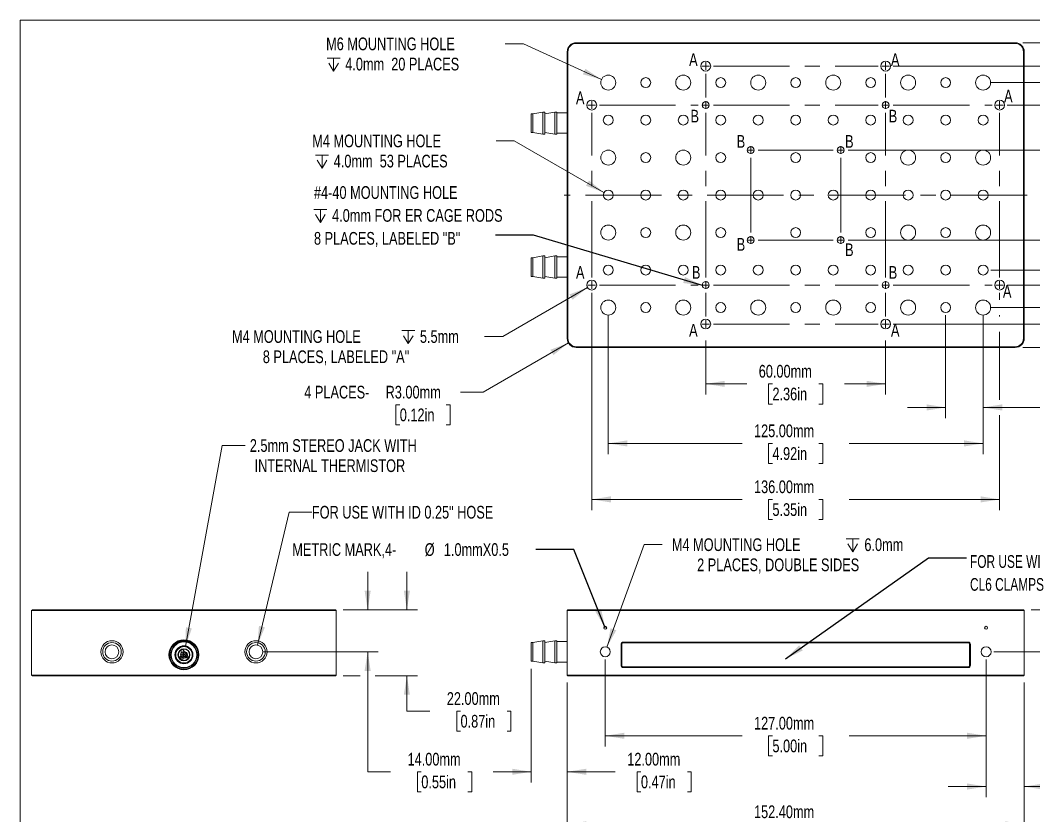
# Model space of a CAD drawing. Header units: millimetres. Extents: x 2 to 278, y 1 to 215.
# Drawn here: x 1.6 to 170.5, y 82 to 214.6 of the extents above; entities that cross this region are included whole.
import ezdxf

# ---------------------------------------------------------------- set-up
doc = ezdxf.new("R2010")
doc.units = ezdxf.units.MM
doc.linetypes.add('CENTERX2', pattern=[20.32, 12.7, -2.54, 2.54, -2.54])
doc.styles.add('SLDTEXTSTYLE0', font='TXT', dxfattribs={"width": 0.75})
doc.styles.add('SLDTEXTSTYLE2', font='TXT', dxfattribs={"width": 0.7})
doc.dimstyles.new('SLDDIMSTYLE0', dxfattribs={"dimtxt": 2.116667, "dimasz": 3.175, "dimexe": 0, "dimexo": 0.0625, "dimgap": 0.529167, "dimtad": 0, "dimtih": 1, "dimtoh": 1, "dimlfac": 2, "dimrnd": 1e-09, "dimzin": 12, "dimdsep": 46, "dimtxsty": 'SLDTEXTSTYLE0', "dimsah": 1, "dimcen": 0, "dimadec": 0, "dimazin": 3, "dimtfac": 1, "dimtofl": 0, "dimtmove": 0, "dimatfit": 3, "dimfxl": 1, "dimfrac": 2, "dimtolj": 1, "dimtzin": 12, "dimarcsym": 0})
doc.dimstyles.new('SLDDIMSTYLE1', dxfattribs={"dimtxt": 2.116667, "dimasz": 3.175, "dimexe": 0, "dimexo": 0.0625, "dimgap": 0.529167, "dimtad": 0, "dimtih": 1, "dimtoh": 1, "dimlfac": 2, "dimrnd": 1e-09, "dimzin": 4, "dimdsep": 46, "dimtxsty": 'SLDTEXTSTYLE0', "dimsah": 1, "dimcen": 0.09, "dimadec": 0, "dimazin": 1, "dimtfac": 1, "dimtmove": 0, "dimatfit": 0, "dimfxl": 1, "dimfrac": 2, "dimtolj": 1, "dimtzin": 12, "dimarcsym": 0})
doc.dimstyles.new('SLDDIMSTYLE2', dxfattribs={"dimtxt": 2.116667, "dimasz": 3.175, "dimexe": 0, "dimexo": 0.0625, "dimgap": 0.529167, "dimtad": 0, "dimtih": 1, "dimtoh": 1, "dimlfac": 2, "dimrnd": 1e-09, "dimzin": 4, "dimdsep": 46, "dimtxsty": 'SLDTEXTSTYLE0', "dimsah": 1, "dimcen": 0.09, "dimadec": 0, "dimazin": 1, "dimtfac": 1, "dimtofl": 0, "dimtmove": 0, "dimatfit": 3, "dimfxl": 1, "dimfrac": 2, "dimtolj": 1, "dimtzin": 12, "dimarcsym": 0})
doc.dimstyles.new('SLDDIMSTYLE3', dxfattribs={"dimtxt": 0.18, "dimasz": 3.175, "dimexe": 0, "dimexo": 0.0625, "dimgap": 0, "dimtad": 0, "dimtih": 1, "dimtoh": 1, "dimdec": 0, "dimrnd": 1e-09, "dimzin": 0, "dimdsep": 46, "dimtxsty": 'Standard', "dimsah": 1, "dimcen": 0.09, "dimadec": 0, "dimazin": 0, "dimtfac": 3.175, "dimtdec": 0, "dimtofl": 0, "dimtmove": 0, "dimatfit": 3, "dimfxl": 1, "dimfrac": 2, "dimtolj": 1, "dimtzin": 0, "dimarcsym": 0})
doc.dimstyles.new('SLDDIMSTYLE4', dxfattribs={"dimtxt": 2.116667, "dimasz": 3.175, "dimexe": 0, "dimexo": 0.0625, "dimgap": 0.529167, "dimtad": 0, "dimtih": 1, "dimtoh": 1, "dimlfac": 2, "dimrnd": 1e-09, "dimzin": 4, "dimdsep": 46, "dimtxsty": 'SLDTEXTSTYLE0', "dimsah": 1, "dimcen": 0, "dimadec": 0, "dimazin": 1, "dimtfac": 1, "dimtofl": 0, "dimtmove": 0, "dimatfit": 3, "dimfxl": 1, "dimfrac": 2, "dimtolj": 1, "dimtzin": 12, "dimarcsym": 0})
doc.dimstyles.new('SLDDIMSTYLE5', dxfattribs={"dimtxt": 2.116667, "dimasz": 3.175, "dimexe": 0, "dimexo": 0.0625, "dimgap": 0.529167, "dimtad": 0, "dimtih": 1, "dimtoh": 1, "dimlfac": 2, "dimrnd": 1e-09, "dimzin": 12, "dimdsep": 46, "dimtxsty": 'SLDTEXTSTYLE0', "dimsah": 1, "dimcen": 0, "dimadec": 0, "dimazin": 3, "dimtfac": 1, "dimtofl": 0, "dimtmove": 0, "dimatfit": 3, "dimfxl": 1, "dimfrac": 2, "dimtolj": 1, "dimtzin": 12, "dimarcsym": 0})

# ---------------------------------------------------------------- blocks, each defined once
blk = doc.blocks.new('SW_SYMBOL_HOLE_DEPTH')
at = {"color": 0, "linetype": 'Continuous', "lineweight": 18}
for p, q in [((0, 875), (800, 875)), ((400, 875), (400, 75)), ((100, 555), (400, 75)), ((700, 555), (400, 75))]:
    blk.add_line(p, q, dxfattribs=at)
blk = doc.blocks.new('_D')
at = {"color": 8, "linetype": 'Continuous', "lineweight": 0}
for p, q in [((99.39, 110.14), (105.6, 127.24)), ((105.6, 127.24), (108.62, 127.24))]:
    blk.add_line(p, q, dxfattribs=at)
at = {"color": 8, "linetype": 'Continuous', "lineweight": 18}
blk.add_solid([(99.39, 110.14), (100.95, 112.95), (100, 113.29)], dxfattribs=at)
at = {"color": 8, "linetype": 'Continuous', "lineweight": 18, "xscale": 0.0027037109, "yscale": 0.0027037109, "zscale": 0.0027037109}
blk.add_blockref('SW_SYMBOL_HOLE_DEPTH', (139.29, 125.85), dxfattribs=at)
at = {"color": 8, "linetype": 'Continuous', "lineweight": 18, "attachment_point": 1, "style": 'SLDTEXTSTYLE0'}
for s, insert, char_height in [('M4 MOUNTING HOLE', (110.21, 128.28), 2.1167), ('6.0mm', (142.31, 128.28), 2.117), ('2 PLACES, DOUBLE SIDES', (114.43, 124.92), 2.1167)]:
    blk.add_mtext(s, dxfattribs=dict(at, insert=insert, char_height=char_height))
blk = doc.blocks.new('_D_1')
at = {"color": 8, "linetype": 'Continuous', "lineweight": 0}
for p, q in [((181.17, 116.36), (181.17, 122.71)), ((170.11, 116.36), (182.94, 116.36)), ((163.88, 109.36), (182.94, 109.36)), ((181.17, 101.18), (181.17, 109.36)), ((184.98, 101.18), (181.17, 101.18)), ((190.11, 101.18), (189.47, 101.18)), ((189.47, 101.18), (189.47, 97.81)), ((197.87, 101.18), (198.51, 101.18)), ((198.51, 101.18), (198.51, 97.81)), ((189.47, 97.81), (190.11, 97.81)), ((198.51, 97.81), (197.87, 97.81))]:
    blk.add_line(p, q, dxfattribs=at)
at = {"color": 8, "linetype": 'Continuous', "lineweight": 18}
for points in [[(181.17, 116.36), (181.67, 119.54), (180.66, 119.54)], [(181.17, 109.36), (180.66, 106.19), (181.67, 106.19)]]:
    blk.add_solid(points, dxfattribs=at)
at = {"color": 8, "linetype": 'Continuous', "lineweight": 18, "char_height": 2.117, "attachment_point": 1, "style": 'SLDTEXTSTYLE0'}
for s, insert in [('14.00mm', (187.82, 104.33)), ('0.55in', (190.11, 100.54))]:
    blk.add_mtext(s, dxfattribs=dict(at, insert=insert))
blk = doc.blocks.new('_D_2')
at = {"color": 8, "linetype": 'Continuous', "lineweight": 0}
for p, q in [((162.61, 108.09), (162.61, 85.12)), ((168.96, 104.22), (168.96, 85.12)), ((162.61, 86.9), (156.26, 86.9)), ((168.96, 86.9), (176.81, 86.9)), ((181.08, 86.9), (180.44, 86.9)), ((180.44, 86.9), (180.44, 83.54)), ((188.84, 86.9), (189.48, 86.9)), ((189.48, 86.9), (189.48, 83.54)), ((180.44, 83.54), (181.08, 83.54)), ((189.48, 83.54), (188.84, 83.54))]:
    blk.add_line(p, q, dxfattribs=at)
at = {"color": 8, "linetype": 'Continuous', "lineweight": 18}
for points in [[(162.61, 86.9), (159.44, 87.41), (159.44, 86.39)], [(168.96, 86.9), (172.14, 86.39), (172.14, 87.41)]]:
    blk.add_solid(points, dxfattribs=at)
at = {"color": 8, "linetype": 'Continuous', "lineweight": 18, "char_height": 2.117, "attachment_point": 1, "style": 'SLDTEXTSTYLE0'}
for s, insert in [('12.70mm', (178.8, 90.06)), ('0.50in', (181.08, 86.27))]:
    blk.add_mtext(s, dxfattribs=dict(at, insert=insert))
blk = doc.blocks.new('_D_3')
at = {"color": 8, "linetype": 'Continuous', "lineweight": 0}
for p, q in [((99.11, 108.09), (99.11, 93.58)), ((162.61, 108.09), (162.61, 93.58)), ((99.11, 95.36), (121.93, 95.36)), ((126.98, 95.36), (126.34, 95.36)), ((126.34, 95.36), (126.34, 92)), ((134.74, 95.36), (135.38, 95.36)), ((135.38, 95.36), (135.38, 92)), ((162.61, 95.36), (139.8, 95.36)), ((126.34, 92), (126.98, 92)), ((135.38, 92), (134.74, 92))]:
    blk.add_line(p, q, dxfattribs=at)
at = {"color": 8, "linetype": 'Continuous', "lineweight": 18}
for points in [[(99.11, 95.36), (102.29, 94.85), (102.29, 95.87)], [(162.61, 95.36), (159.44, 95.87), (159.44, 94.85)]]:
    blk.add_solid(points, dxfattribs=at)
at = {"color": 8, "linetype": 'Continuous', "lineweight": 18, "char_height": 2.117, "attachment_point": 1, "style": 'SLDTEXTSTYLE0'}
for s, insert in [('127.00mm', (123.91, 98.52)), ('5.00in', (126.98, 94.73))]:
    blk.add_mtext(s, dxfattribs=dict(at, insert=insert))
blk = doc.blocks.new('_D_4')
at = {"color": 8, "linetype": 'Continuous', "lineweight": 0}
for p, q in [((86.76, 106.54), (86.76, 87.58)), ((92.76, 104.22), (92.76, 87.58)), ((86.76, 89.36), (80.41, 89.36)), ((92.76, 89.36), (100.79, 89.36)), ((105.06, 89.36), (104.42, 89.36)), ((104.42, 89.36), (104.42, 86)), ((112.82, 89.36), (113.46, 89.36)), ((113.46, 89.36), (113.46, 86)), ((104.42, 86), (105.06, 86)), ((113.46, 86), (112.82, 86))]:
    blk.add_line(p, q, dxfattribs=at)
at = {"color": 8, "linetype": 'Continuous', "lineweight": 18}
for points in [[(86.76, 89.36), (83.59, 89.87), (83.59, 88.85)], [(92.76, 89.36), (95.94, 88.85), (95.94, 89.87)]]:
    blk.add_solid(points, dxfattribs=at)
at = {"color": 8, "linetype": 'Continuous', "lineweight": 18, "char_height": 2.117, "attachment_point": 1, "style": 'SLDTEXTSTYLE0'}
for s, insert in [('12.00mm', (102.78, 92.52)), ('0.47in', (105.06, 88.73))]:
    blk.add_mtext(s, dxfattribs=dict(at, insert=insert))
blk = doc.blocks.new('_D_5')
at = {"color": 8, "linetype": 'Continuous', "lineweight": 0}
for p, q in [((92.76, 104.22), (92.76, 78.82)), ((168.96, 104.22), (168.96, 78.82)), ((92.76, 80.59), (121.93, 80.59)), ((126.98, 80.59), (126.34, 80.59)), ((126.34, 80.59), (126.34, 77.23)), ((134.74, 80.59), (135.38, 80.59)), ((135.38, 80.59), (135.38, 77.23)), ((168.96, 80.59), (139.8, 80.59)), ((126.34, 77.23), (126.98, 77.23)), ((135.38, 77.23), (134.74, 77.23))]:
    blk.add_line(p, q, dxfattribs=at)
at = {"color": 8, "linetype": 'Continuous', "lineweight": 18}
for points in [[(92.76, 80.59), (95.94, 80.09), (95.94, 81.1)], [(168.96, 80.59), (165.79, 81.1), (165.79, 80.09)]]:
    blk.add_solid(points, dxfattribs=at)
at = {"color": 8, "linetype": 'Continuous', "lineweight": 18, "char_height": 2.117, "attachment_point": 1, "style": 'SLDTEXTSTYLE0'}
for s, insert in [('152.40mm', (123.91, 83.75)), ('6.00in', (126.98, 79.96))]:
    blk.add_mtext(s, dxfattribs=dict(at, insert=insert))
blk = doc.blocks.new('SW_NOTE_0_3')
at = {"color": 0, "linetype": 'Continuous', "lineweight": 0, "attachment_point": 1, "style": 'SLDTEXTSTYLE2'}
for s, insert, char_height in [('FOR USE WITH', (0.58, 0.46), 2.1167), ('CL6 CLAMPS', (0.58, -3.36), 2.117)]:
    blk.add_mtext(s, dxfattribs=dict(at, insert=insert, char_height=char_height))
blk = doc.blocks.new('SW_NOTE_0_4')
at = {"color": 0, "linetype": 'Continuous', "lineweight": 0, "attachment_point": 1, "style": 'SLDTEXTSTYLE0'}
for s, insert, char_height in [('METRIC MARK,4-', (-40.59, 1.03), 2.1167), ('%%c', (-18.51, 1.03), 2.117), ('1.0mmX0.5', (-15.32, 1.03), 2.117)]:
    blk.add_mtext(s, dxfattribs=dict(at, insert=insert, char_height=char_height))
blk = doc.blocks.new('_D_6')
at = {"color": 8, "linetype": 'Continuous', "lineweight": 0}
for p, q in [((85.47, 210.72), (82.45, 210.72)), ((98.47, 204.77), (85.47, 210.72))]:
    blk.add_line(p, q, dxfattribs=at)
at = {"color": 8, "linetype": 'Continuous', "lineweight": 18}
blk.add_solid([(98.47, 204.77), (95.8, 206.55), (95.37, 205.63)], dxfattribs=at)
at = {"color": 8, "linetype": 'Continuous', "lineweight": 18, "xscale": 0.0027037109, "yscale": 0.0027037109, "zscale": 0.0027037109}
blk.add_blockref('SW_SYMBOL_HOLE_DEPTH', (52.73, 205.97), dxfattribs=at)
at = {"color": 8, "linetype": 'Continuous', "lineweight": 18, "char_height": 2.1167, "attachment_point": 1, "style": 'SLDTEXTSTYLE0'}
for s, insert in [('M6 MOUNTING HOLE', (52.57, 211.77)), ('4.0mm  20 PLACES', (55.76, 208.4))]:
    blk.add_mtext(s, dxfattribs=dict(at, insert=insert))
blk = doc.blocks.new('_D_7')
at = {"color": 8, "linetype": 'Continuous', "lineweight": 0}
for p, q in [((83.94, 194.55), (80.93, 194.55)), ((98.9, 185.92), (83.94, 194.55))]:
    blk.add_line(p, q, dxfattribs=at)
at = {"color": 8, "linetype": 'Continuous', "lineweight": 18}
blk.add_solid([(98.9, 185.92), (96.4, 187.94), (95.89, 187.06)], dxfattribs=at)
at = {"color": 8, "linetype": 'Continuous', "lineweight": 18, "xscale": 0.0027037109, "yscale": 0.0027037109, "zscale": 0.0027037109}
blk.add_blockref('SW_SYMBOL_HOLE_DEPTH', (50.82, 189.8), dxfattribs=at)
at = {"color": 8, "linetype": 'Continuous', "lineweight": 18, "char_height": 2.1167, "attachment_point": 1, "style": 'SLDTEXTSTYLE0'}
for s, insert in [('M4 MOUNTING HOLE', (50.26, 195.59)), ('4.0mm  53 PLACES', (53.84, 192.23))]:
    blk.add_mtext(s, dxfattribs=dict(at, insert=insert))
blk = doc.blocks.new('_D_8')
at = {"color": 8, "linetype": 'Continuous', "lineweight": 0}
for p, q in [((96.15, 170.09), (82.01, 161.93)), ((82.01, 161.93), (78.99, 161.93))]:
    blk.add_line(p, q, dxfattribs=at)
at = {"color": 8, "linetype": 'Continuous', "lineweight": 18}
blk.add_solid([(96.15, 170.09), (93.14, 168.94), (93.65, 168.06)], dxfattribs=at)
at = {"color": 8, "linetype": 'Continuous', "lineweight": 18, "xscale": 0.0027037109, "yscale": 0.0027037109, "zscale": 0.0027037109}
blk.add_blockref('SW_SYMBOL_HOLE_DEPTH', (65.18, 160.54), dxfattribs=at)
at = {"color": 8, "linetype": 'Continuous', "lineweight": 18, "attachment_point": 1, "style": 'SLDTEXTSTYLE0'}
for s, insert, char_height in [('M4 MOUNTING HOLE', (36.88, 162.98), 2.1167), ('5.5mm', (68.21, 162.98), 2.117), ('8 PLACES, LABELED "A"', (42.02, 159.61), 2.1167)]:
    blk.add_mtext(s, dxfattribs=dict(at, insert=insert, char_height=char_height))
blk = doc.blocks.new('_D_9')
at = {"color": 8, "linetype": 'Continuous', "lineweight": 0}
for p, q in [((178.96, 193), (178.96, 199.35)), ((139.63, 193), (180.74, 193)), ((175.08, 185.5), (174.44, 185.5)), ((174.44, 185.5), (174.44, 182.14)), ((182.84, 185.5), (183.48, 185.5)), ((183.48, 185.5), (183.48, 182.14)), ((174.44, 182.14), (175.08, 182.14)), ((183.48, 182.14), (182.84, 182.14)), ((139.63, 178), (180.74, 178)), ((178.96, 178), (178.96, 171.65))]:
    blk.add_line(p, q, dxfattribs=at)
at = {"color": 8, "linetype": 'Continuous', "lineweight": 18}
for points in [[(178.96, 193), (179.47, 196.18), (178.45, 196.18)], [(178.96, 178), (178.45, 174.83), (179.47, 174.83)]]:
    blk.add_solid(points, dxfattribs=at)
at = {"color": 8, "linetype": 'Continuous', "lineweight": 18, "char_height": 2.117, "attachment_point": 1, "style": 'SLDTEXTSTYLE0'}
for s, insert in [('30.00mm', (172.8, 188.66)), ('1.18in', (175.08, 184.87))]:
    blk.add_mtext(s, dxfattribs=dict(at, insert=insert))
blk = doc.blocks.new('_D_10')
at = {"color": 8, "linetype": 'Continuous', "lineweight": 0}
for p, q in [((166.13, 200.5), (195.83, 200.5)), ((194.05, 200.5), (194.05, 189.3)), ((190.17, 185.5), (189.52, 185.5)), ((189.52, 185.5), (189.52, 182.14)), ((197.93, 185.5), (198.57, 185.5)), ((198.57, 185.5), (198.57, 182.14)), ((189.52, 182.14), (190.17, 182.14)), ((194.05, 170.5), (194.05, 181.71)), ((198.57, 182.14), (197.93, 182.14)), ((166.13, 170.5), (195.83, 170.5))]:
    blk.add_line(p, q, dxfattribs=at)
at = {"color": 8, "linetype": 'Continuous', "lineweight": 18}
for points in [[(194.05, 200.5), (193.54, 197.33), (194.56, 197.33)], [(194.05, 170.5), (194.56, 173.68), (193.54, 173.68)]]:
    blk.add_solid(points, dxfattribs=at)
at = {"color": 8, "linetype": 'Continuous', "lineweight": 18, "char_height": 2.117, "attachment_point": 1, "style": 'SLDTEXTSTYLE0'}
for s, insert in [('60.00mm', (187.88, 188.66)), ('2.36in', (190.17, 184.87))]:
    blk.add_mtext(s, dxfattribs=dict(at, insert=insert))
blk = doc.blocks.new('_D_11')
at = {"color": 8, "linetype": 'Continuous', "lineweight": 0}
for p, q in [((202.96, 173), (202.96, 179.35)), ((163.38, 173), (177.69, 173)), ((180.23, 173), (192.78, 173)), ((195.32, 173), (204.74, 173)), ((163.38, 166.75), (204.74, 166.75)), ((202.96, 154.03), (202.96, 166.75)), ((206.77, 154.03), (202.96, 154.03)), ((211.9, 154.03), (211.26, 154.03)), ((211.26, 154.03), (211.26, 150.67)), ((219.66, 154.03), (220.3, 154.03)), ((220.3, 154.03), (220.3, 150.67)), ((211.26, 150.67), (211.9, 150.67)), ((220.3, 150.67), (219.66, 150.67))]:
    blk.add_line(p, q, dxfattribs=at)
at = {"color": 8, "linetype": 'Continuous', "lineweight": 18}
for points in [[(202.96, 173), (203.47, 176.18), (202.45, 176.18)], [(202.96, 166.75), (202.45, 163.58), (203.47, 163.58)]]:
    blk.add_solid(points, dxfattribs=at)
at = {"color": 8, "linetype": 'Continuous', "lineweight": 18, "char_height": 2.117, "attachment_point": 1, "style": 'SLDTEXTSTYLE0'}
for s, insert in [('12.50mm', (209.62, 157.19)), ('0.49in', (211.9, 153.4))]:
    blk.add_mtext(s, dxfattribs=dict(at, insert=insert))
blk = doc.blocks.new('_D_12')
at = {"color": 8, "linetype": 'Continuous', "lineweight": 0}
for p, q in [((163.38, 204.25), (212.78, 204.25)), ((211, 204.25), (211, 189.3)), ((207.13, 185.5), (206.48, 185.5)), ((206.48, 185.5), (206.48, 182.14)), ((214.88, 185.5), (215.53, 185.5)), ((215.53, 185.5), (215.53, 182.14)), ((206.48, 182.14), (207.13, 182.14)), ((211, 166.75), (211, 181.71)), ((215.53, 182.14), (214.88, 182.14)), ((163.38, 166.75), (212.78, 166.75))]:
    blk.add_line(p, q, dxfattribs=at)
at = {"color": 8, "linetype": 'Continuous', "lineweight": 18}
for points in [[(211, 204.25), (210.5, 201.08), (211.51, 201.08)], [(211, 166.75), (211.51, 169.93), (210.5, 169.93)]]:
    blk.add_solid(points, dxfattribs=at)
at = {"color": 8, "linetype": 'Continuous', "lineweight": 18, "char_height": 2.117, "attachment_point": 1, "style": 'SLDTEXTSTYLE0'}
for s, insert in [('75.00mm', (204.84, 188.66)), ('2.95in', (207.13, 184.87))]:
    blk.add_mtext(s, dxfattribs=dict(at, insert=insert))
blk = doc.blocks.new('_D_13')
at = {"color": 8, "linetype": 'Continuous', "lineweight": 0}
for p, q in [((147.13, 207), (228.74, 207)), ((226.96, 207), (226.96, 189.3)), ((223.08, 185.5), (222.44, 185.5)), ((222.44, 185.5), (222.44, 182.14)), ((230.84, 185.5), (231.48, 185.5)), ((231.48, 185.5), (231.48, 182.14)), ((222.44, 182.14), (223.08, 182.14)), ((226.96, 164), (226.96, 181.71)), ((231.48, 182.14), (230.84, 182.14)), ((147.13, 164), (201.69, 164)), ((204.23, 164), (228.74, 164))]:
    blk.add_line(p, q, dxfattribs=at)
at = {"color": 8, "linetype": 'Continuous', "lineweight": 18}
for points in [[(226.96, 207), (226.45, 203.83), (227.47, 203.83)], [(226.96, 164), (227.47, 167.18), (226.45, 167.18)]]:
    blk.add_solid(points, dxfattribs=at)
at = {"color": 8, "linetype": 'Continuous', "lineweight": 18, "char_height": 2.117, "attachment_point": 1, "style": 'SLDTEXTSTYLE0'}
for s, insert in [('86.00mm', (220.8, 188.66)), ('3.39in', (223.08, 184.87))]:
    blk.add_mtext(s, dxfattribs=dict(at, insert=insert))
blk = doc.blocks.new('_D_14')
at = {"color": 8, "linetype": 'Continuous', "lineweight": 0}
for p, q in [((115.86, 161.27), (115.86, 152.25)), ((145.86, 161.27), (145.86, 152.25)), ((115.86, 154.03), (122.71, 154.03)), ((126.98, 154.03), (126.34, 154.03)), ((126.34, 154.03), (126.34, 150.67)), ((134.74, 154.03), (135.38, 154.03)), ((135.38, 154.03), (135.38, 150.67)), ((145.86, 154.03), (139.01, 154.03)), ((126.34, 150.67), (126.98, 150.67)), ((135.38, 150.67), (134.74, 150.67))]:
    blk.add_line(p, q, dxfattribs=at)
at = {"color": 8, "linetype": 'Continuous', "lineweight": 18}
for points in [[(115.86, 154.03), (119.04, 153.52), (119.04, 154.54)], [(145.86, 154.03), (142.69, 154.54), (142.69, 153.52)]]:
    blk.add_solid(points, dxfattribs=at)
at = {"color": 8, "linetype": 'Continuous', "lineweight": 18, "char_height": 2.117, "attachment_point": 1, "style": 'SLDTEXTSTYLE0'}
for s, insert in [('60.00mm', (124.7, 157.19)), ('2.36in', (126.98, 153.4))]:
    blk.add_mtext(s, dxfattribs=dict(at, insert=insert))
blk = doc.blocks.new('_D_15')
at = {"color": 8, "linetype": 'Continuous', "lineweight": 0}
for p, q in [((99.61, 165.48), (99.61, 142.32)), ((162.11, 165.48), (162.11, 142.32)), ((99.61, 144.1), (121.93, 144.1)), ((126.98, 144.1), (126.34, 144.1)), ((126.34, 144.1), (126.34, 140.74)), ((134.74, 144.1), (135.38, 144.1)), ((135.38, 144.1), (135.38, 140.74)), ((162.11, 144.1), (139.8, 144.1)), ((126.34, 140.74), (126.98, 140.74)), ((135.38, 140.74), (134.74, 140.74))]:
    blk.add_line(p, q, dxfattribs=at)
at = {"color": 8, "linetype": 'Continuous', "lineweight": 18}
for points in [[(99.61, 144.1), (102.79, 143.59), (102.79, 144.61)], [(162.11, 144.1), (158.94, 144.61), (158.94, 143.59)]]:
    blk.add_solid(points, dxfattribs=at)
at = {"color": 8, "linetype": 'Continuous', "lineweight": 18, "char_height": 2.117, "attachment_point": 1, "style": 'SLDTEXTSTYLE0'}
for s, insert in [('125.00mm', (123.91, 147.26)), ('4.92in', (126.98, 143.47))]:
    blk.add_mtext(s, dxfattribs=dict(at, insert=insert))
blk = doc.blocks.new('_D_16')
at = {"color": 8, "linetype": 'Continuous', "lineweight": 0}
for p, q in [((155.86, 165.48), (155.86, 148.32)), ((162.11, 165.48), (162.11, 148.32)), ((155.86, 150.1), (149.51, 150.1)), ((162.11, 150.1), (173.79, 150.1)), ((178.07, 150.1), (177.42, 150.1)), ((177.42, 150.1), (177.42, 146.74)), ((185.82, 150.1), (186.47, 150.1)), ((186.47, 150.1), (186.47, 146.74)), ((177.42, 146.74), (178.07, 146.74)), ((186.47, 146.74), (185.82, 146.74))]:
    blk.add_line(p, q, dxfattribs=at)
at = {"color": 8, "linetype": 'Continuous', "lineweight": 18}
for points in [[(155.86, 150.1), (152.69, 150.61), (152.69, 149.59)], [(162.11, 150.1), (165.29, 149.59), (165.29, 150.61)]]:
    blk.add_solid(points, dxfattribs=at)
at = {"color": 8, "linetype": 'Continuous', "lineweight": 18, "char_height": 2.117, "attachment_point": 1, "style": 'SLDTEXTSTYLE0'}
for s, insert in [('12.50mm', (175.78, 153.26)), ('0.49in', (178.07, 149.47))]:
    blk.add_mtext(s, dxfattribs=dict(at, insert=insert))
blk = doc.blocks.new('_D_17')
at = {"color": 8, "linetype": 'Continuous', "lineweight": 0}
for p, q in [((96.86, 169.23), (96.86, 132.99)), ((164.86, 169.23), (164.86, 168.02)), ((164.86, 165.48), (164.86, 165.27)), ((164.86, 162.73), (164.86, 151.37)), ((164.86, 148.83), (164.86, 132.99)), ((96.86, 134.77), (121.93, 134.77)), ((126.98, 134.77), (126.34, 134.77)), ((126.34, 134.77), (126.34, 131.4)), ((134.74, 134.77), (135.38, 134.77)), ((135.38, 134.77), (135.38, 131.4)), ((164.86, 134.77), (139.8, 134.77)), ((126.34, 131.4), (126.98, 131.4)), ((135.38, 131.4), (134.74, 131.4))]:
    blk.add_line(p, q, dxfattribs=at)
at = {"color": 8, "linetype": 'Continuous', "lineweight": 18}
for points in [[(96.86, 134.77), (100.04, 134.26), (100.04, 135.28)], [(164.86, 134.77), (161.69, 135.28), (161.69, 134.26)]]:
    blk.add_solid(points, dxfattribs=at)
at = {"color": 8, "linetype": 'Continuous', "lineweight": 18, "char_height": 2.117, "attachment_point": 1, "style": 'SLDTEXTSTYLE0'}
for s, insert in [('136.00mm', (123.91, 137.93)), ('5.35in', (126.98, 134.13))]:
    blk.add_mtext(s, dxfattribs=dict(at, insert=insert))
blk = doc.blocks.new('_D_18')
at = {"color": 8, "linetype": 'Continuous', "lineweight": 0}
for p, q in [((92.96, 160.85), (78.78, 152.66)), ((78.78, 152.66), (74.97, 152.66)), ((64.85, 150.55), (64.21, 150.55)), ((64.21, 150.55), (64.21, 147.19)), ((72.61, 150.55), (73.25, 150.55)), ((73.25, 150.55), (73.25, 147.19)), ((64.21, 147.19), (64.85, 147.19)), ((73.25, 147.19), (72.61, 147.19))]:
    blk.add_line(p, q, dxfattribs=at)
at = {"color": 8, "linetype": 'Continuous', "lineweight": 18}
blk.add_solid([(92.96, 160.85), (89.96, 159.71), (90.47, 158.83)], dxfattribs=at)
at = {"color": 8, "linetype": 'Continuous', "lineweight": 18, "char_height": 2.117, "attachment_point": 1, "style": 'SLDTEXTSTYLE0'}
for s, insert in [('4 PLACES-', (48.93, 153.71)), ('R3.00mm', (62.49, 153.71)), ('0.12in', (64.85, 149.92))]:
    blk.add_mtext(s, dxfattribs=dict(at, insert=insert))
blk = doc.blocks.new('_D_19')
at = {"color": 8, "linetype": 'Continuous', "lineweight": 0}
for p, q in [((168.73, 210.9), (245.45, 210.9)), ((243.67, 210.9), (243.67, 189.3)), ((239.79, 185.5), (239.15, 185.5)), ((239.15, 185.5), (239.15, 182.14)), ((247.55, 185.5), (248.19, 185.5)), ((248.19, 185.5), (248.19, 182.14)), ((239.15, 182.14), (239.79, 182.14)), ((243.67, 160.1), (243.67, 181.71)), ((248.19, 182.14), (247.55, 182.14)), ((168.73, 160.1), (201.69, 160.1)), ((204.23, 160.1), (245.45, 160.1))]:
    blk.add_line(p, q, dxfattribs=at)
at = {"color": 8, "linetype": 'Continuous', "lineweight": 18}
for points in [[(243.67, 210.9), (243.16, 207.73), (244.18, 207.73)], [(243.67, 160.1), (244.18, 163.28), (243.16, 163.28)]]:
    blk.add_solid(points, dxfattribs=at)
at = {"color": 8, "linetype": 'Continuous', "lineweight": 18, "char_height": 2.117, "attachment_point": 1, "style": 'SLDTEXTSTYLE0'}
for s, insert in [('101.60mm', (236.72, 188.66)), ('4.00in', (239.79, 184.87))]:
    blk.add_mtext(s, dxfattribs=dict(at, insert=insert))
blk = doc.blocks.new('SW_NOTE_0_5')
at = {"color": 0, "linetype": 'Continuous', "lineweight": 0, "xscale": 0.0027037109, "yscale": 0.0027037109, "zscale": 0.0027037109}
blk.add_blockref('SW_SYMBOL_HOLE_DEPTH', (-30.27, 1.94), dxfattribs=at)
at = {"color": 0, "linetype": 'Continuous', "lineweight": 0, "char_height": 2.1167, "attachment_point": 1, "style": 'SLDTEXTSTYLE0'}
for s, insert in [('#4-40 MOUNTING HOLE', (-30.27, 8.19)), ('4.0mm FOR ER CAGE RODS', (-27.25, 4.37)), ('8 PLACES, LABELED "B"', (-30.27, 0.55))]:
    blk.add_mtext(s, dxfattribs=dict(at, insert=insert))
blk = doc.blocks.new('SW_CENTERMARKSYMBOL_0')
at = {"color": 0, "linetype": 'Continuous', "lineweight": 18}
for p, q in [((0, 0), (-0.635, 0)), ((0, 0), (0, 0.635)), ((0, 0), (0, -0.635)), ((0, 0), (0.635, 0)), ((30, 0), (29.365, 0)), ((30, 0), (30, 0.635)), ((30, 0), (30, -0.635)), ((30, 0), (30.635, 0)), ((-19, -6.5), (-19.635, -6.5)), ((-19, -6.5), (-19, -5.865)), ((-19, -6.5), (-19, -7.135)), ((-19, -6.5), (-18.365, -6.5)), ((0, -6.5), (-0.635, -6.5)), ((0, -6.5), (0, -5.865)), ((0, -6.5), (0, -7.135)), ((0, -6.5), (0.635, -6.5)), ((30, -6.5), (29.365, -6.5)), ((30, -6.5), (30, -5.865)), ((30, -6.5), (30, -7.135)), ((30, -6.5), (30.635, -6.5)), ((49, -6.5), (48.365, -6.5)), ((49, -6.5), (49, -5.865)), ((49, -6.5), (49, -7.135)), ((49, -6.5), (49.635, -6.5)), ((7.5, -14), (7.5, -13.365)), ((22.5, -14), (22.5, -13.365)), ((7.5, -14), (6.865, -14)), ((7.5, -14), (7.5, -14.635)), ((7.5, -14), (8.135, -14)), ((22.5, -14), (21.865, -14)), ((22.5, -14), (22.5, -14.635)), ((22.5, -14), (23.135, -14)), ((7.5, -29), (7.5, -28.365)), ((22.5, -29), (22.5, -28.365)), ((7.5, -29), (6.865, -29)), ((7.5, -29), (7.5, -29.635)), ((7.5, -29), (8.135, -29)), ((22.5, -29), (21.865, -29)), ((22.5, -29), (22.5, -29.635)), ((22.5, -29), (23.135, -29)), ((-19, -36.5), (-19.635, -36.5)), ((-19, -36.5), (-19, -35.865)), ((-19, -36.5), (-19, -37.135)), ((-19, -36.5), (-18.365, -36.5)), ((0, -36.5), (-0.635, -36.5)), ((0, -36.5), (0, -35.865)), ((0, -36.5), (0, -37.135)), ((0, -36.5), (0.635, -36.5)), ((30, -36.5), (29.365, -36.5)), ((30, -36.5), (30, -35.865)), ((30, -36.5), (30, -37.135)), ((30, -36.5), (30.635, -36.5)), ((49, -36.5), (48.365, -36.5)), ((49, -36.5), (49, -35.865)), ((49, -36.5), (49, -37.135)), ((49, -36.5), (49.635, -36.5)), ((0, -43), (-0.635, -43)), ((0, -43), (0, -42.365)), ((0, -43), (0, -43.635)), ((0, -43), (0.635, -43)), ((30, -43), (29.365, -43)), ((30, -43), (30, -42.365)), ((30, -43), (30, -43.635)), ((30, -43), (30.635, -43))]:
    blk.add_line(p, q, dxfattribs=at)
at = {"color": 0, "linetype": 'CENTERX2', "lineweight": 18}
for p, q in [((1.27, 0), (28.73, 0)), ((0, -5.23), (0, -1.27)), ((30, -5.23), (30, -1.27)), ((-17.73, -6.5), (-1.27, -6.5)), ((1.27, -6.5), (28.73, -6.5)), ((31.27, -6.5), (47.73, -6.5)), ((-19, -35.23), (-19, -7.77)), ((0, -35.23), (0, -7.77)), ((30, -35.23), (30, -7.77)), ((49, -35.23), (49, -7.77)), ((8.77, -14), (21.23, -14)), ((7.5, -27.73), (7.5, -15.27)), ((22.5, -27.73), (22.5, -15.27)), ((8.77, -29), (21.23, -29)), ((-17.73, -36.5), (-1.27, -36.5)), ((1.27, -36.5), (28.73, -36.5)), ((31.27, -36.5), (47.73, -36.5)), ((0, -41.73), (0, -37.77)), ((30, -41.73), (30, -37.77)), ((1.27, -43), (28.73, -43))]:
    blk.add_line(p, q, dxfattribs=at)
blk = doc.blocks.new('_D_24')
at = {"color": 8, "linetype": 'Continuous', "lineweight": 0}
for p, q in [((41.13, 110.48), (46.39, 132.65)), ((46.39, 132.65), (50.2, 132.65))]:
    blk.add_line(p, q, dxfattribs=at)
at = {"color": 8, "linetype": 'Continuous', "lineweight": 18}
blk.add_solid([(41.13, 110.48), (42.36, 113.45), (41.37, 113.69)], dxfattribs=at)
at = {"color": 8, "linetype": 'Continuous', "lineweight": 18, "insert": (50.2, 133.69), "char_height": 2.1167, "attachment_point": 1, "style": 'SLDTEXTSTYLE0'}
blk.add_mtext('FOR USE WITH ID 0.25" HOSE', dxfattribs=at)
blk = doc.blocks.new('_D_25')
at = {"color": 8, "linetype": 'Continuous', "lineweight": 0}
for p, q in [((29.12, 110.24), (35.24, 143.77)), ((35.24, 143.77), (39.05, 143.77))]:
    blk.add_line(p, q, dxfattribs=at)
at = {"color": 8, "linetype": 'Continuous', "lineweight": 18}
blk.add_solid([(29.12, 110.24), (30.19, 113.27), (29.19, 113.45)], dxfattribs=at)
at = {"color": 8, "linetype": 'Continuous', "lineweight": 18, "char_height": 2.1167, "attachment_point": 1, "style": 'SLDTEXTSTYLE0'}
for s, insert in [('2.5mm STEREO JACK WITH', (39.85, 144.81)), ('INTERNAL THERMISTOR', (40.64, 141.45))]:
    blk.add_mtext(s, dxfattribs=dict(at, insert=insert))
blk = doc.blocks.new('_D_26')
at = {"color": 8, "linetype": 'Continuous', "lineweight": 0}
for p, q in [((59.5, 116.36), (59.5, 122.71)), ((55.41, 116.36), (61.27, 116.36)), ((42.14, 109.36), (61.27, 109.36)), ((59.5, 89.36), (59.5, 109.36)), ((63.31, 89.36), (59.5, 89.36)), ((68.44, 89.36), (67.8, 89.36)), ((67.8, 89.36), (67.8, 86)), ((76.2, 89.36), (76.84, 89.36)), ((76.84, 89.36), (76.84, 86)), ((67.8, 86), (68.44, 86)), ((76.84, 86), (76.2, 86))]:
    blk.add_line(p, q, dxfattribs=at)
at = {"color": 8, "linetype": 'Continuous', "lineweight": 18}
for points in [[(59.5, 116.36), (60, 119.54), (58.99, 119.54)], [(59.5, 109.36), (58.99, 106.19), (60, 106.19)]]:
    blk.add_solid(points, dxfattribs=at)
at = {"color": 8, "linetype": 'Continuous', "lineweight": 18, "char_height": 2.117, "attachment_point": 1, "style": 'SLDTEXTSTYLE0'}
for s, insert in [('14.00mm', (66.15, 92.52)), ('0.55in', (68.44, 88.73))]:
    blk.add_mtext(s, dxfattribs=dict(at, insert=insert))
blk = doc.blocks.new('_D_27')
at = {"color": 8, "linetype": 'Continuous', "lineweight": 0}
for p, q in [((66.04, 116.36), (66.04, 122.71)), ((55.41, 116.36), (67.81, 116.36)), ((55.41, 105.36), (58.23, 105.36)), ((60.77, 105.36), (67.81, 105.36)), ((66.04, 99.48), (66.04, 105.36)), ((69.85, 99.48), (66.04, 99.48)), ((74.98, 99.48), (74.34, 99.48)), ((74.34, 99.48), (74.34, 96.11)), ((82.74, 99.48), (83.38, 99.48)), ((83.38, 99.48), (83.38, 96.11)), ((74.34, 96.11), (74.98, 96.11)), ((83.38, 96.11), (82.74, 96.11))]:
    blk.add_line(p, q, dxfattribs=at)
at = {"color": 8, "linetype": 'Continuous', "lineweight": 18}
for points in [[(66.04, 116.36), (66.54, 119.54), (65.53, 119.54)], [(66.04, 105.36), (65.53, 102.19), (66.54, 102.19)]]:
    blk.add_solid(points, dxfattribs=at)
at = {"color": 8, "linetype": 'Continuous', "lineweight": 18, "char_height": 2.117, "attachment_point": 1, "style": 'SLDTEXTSTYLE0'}
for s, insert in [('22.00mm', (72.69, 102.63)), ('0.87in', (74.98, 98.84))]:
    blk.add_mtext(s, dxfattribs=dict(at, insert=insert))
blk = doc.blocks.new('SW_CENTERMARKSYMBOL_1')
at = {"color": 0, "linetype": 'Continuous', "lineweight": 18}
for q in [(-0.635, 0), (0, 0.635), (0, -0.635), (0.635, 0)]:
    blk.add_line((0, 0), q, dxfattribs=at)

msp = doc.modelspace()

# ---------------------------------------------------------------- linework, layer by layer
at = {"color": 7, "linetype": 'Continuous', "lineweight": 18}
for p, q in [((1.5794, 214.6454), (277.9892, 214.6454)), ((1.5794, 214.6454), (1.5794, 0.9032)), ((94.2603, 210.9027), (167.4603, 210.9027)), ((167.4603, 210.7777), (94.2603, 210.7777)), ((92.7603, 161.6027), (92.7603, 209.4027)), ((92.8853, 209.4027), (92.8853, 161.6027)), ((168.8353, 161.6027), (168.8353, 209.4027)), ((168.9603, 209.4027), (168.9603, 161.6027)), ((87.0103, 199.0527), (86.7603, 199.0527)), ((86.7603, 199.0527), (86.7603, 195.9527)), ((88.7117, 199.3527), (87.0103, 199.0527)), ((87.0103, 199.0527), (87.0103, 195.9527)), ((89.0103, 199.3527), (88.7117, 199.3527)), ((88.7117, 199.3527), (88.7117, 195.6527)), ((90.7117, 199.3527), (89.0103, 199.0527)), ((89.0103, 199.3527), (89.0103, 195.6527)), ((91.0103, 199.3527), (90.7117, 199.3527)), ((90.7117, 199.3527), (90.7117, 195.6527)), ((92.7603, 199.2027), (91.0103, 199.2027)), ((86.7603, 195.9527), (87.0103, 195.9527)), ((87.0103, 195.9527), (88.7117, 195.6527)), ((88.7117, 195.6527), (89.0103, 195.6527)), ((89.0103, 195.9527), (90.7117, 195.6527)), ((90.7117, 195.6527), (91.0103, 195.6527)), ((91.0103, 195.8027), (92.7603, 195.8027)), ((87.0103, 175.0527), (86.7603, 175.0527)), ((86.7603, 171.9527), (86.7603, 175.0527)), ((88.7117, 175.3527), (87.0103, 175.0527)), ((87.0103, 171.9527), (87.0103, 175.0527)), ((89.0103, 175.3527), (88.7117, 175.3527)), ((88.7117, 171.6527), (88.7117, 175.3527)), ((90.7117, 175.3527), (89.0103, 175.0527)), ((89.0103, 171.6527), (89.0103, 175.3527)), ((91.0103, 175.3527), (90.7117, 175.3527)), ((90.7117, 171.6527), (90.7117, 175.3527)), ((92.7603, 175.2027), (91.0103, 175.2027)), ((86.7603, 171.9527), (87.0103, 171.9527)), ((87.0103, 171.9527), (88.7117, 171.6527)), ((88.7117, 171.6527), (89.0103, 171.6527)), ((89.0103, 171.9527), (90.7117, 171.6527)), ((90.7117, 171.6527), (91.0103, 171.6527)), ((91.0103, 171.8027), (92.7603, 171.8027)), ((94.2603, 160.2277), (167.4603, 160.2277)), ((167.4603, 160.1027), (94.2603, 160.1027)), ((3.4681, 116.2365), (3.5931, 116.3615)), ((3.4681, 105.4865), (3.4681, 116.2365)), ((4.9681, 116.2365), (3.4681, 116.2365)), ((3.5931, 116.3615), (4.9681, 116.3615)), ((4.9681, 116.3615), (52.7681, 116.3615)), ((52.7681, 116.2365), (4.9681, 116.2365)), ((52.7681, 116.3615), (54.1431, 116.3615)), ((54.2681, 116.2365), (52.7681, 116.2365)), ((54.2681, 116.2365), (54.1431, 116.3615)), ((54.2681, 116.2365), (54.2681, 105.4865)), ((92.7603, 116.2365), (92.8853, 116.3615)), ((92.7603, 105.4865), (92.7603, 116.2365)), ((94.2603, 116.2365), (92.7603, 116.2365)), ((92.8853, 116.3615), (94.2603, 116.3615)), ((94.2603, 116.3615), (167.4603, 116.3615)), ((167.4603, 116.2365), (94.2603, 116.2365)), ((167.4603, 116.3615), (168.8353, 116.3615)), ((168.9603, 116.2365), (167.4603, 116.2365)), ((168.8353, 116.3615), (168.9603, 116.2365)), ((168.9603, 116.2365), (168.9603, 105.4865)), ((27.5354, 110.7576), (27.5096, 110.7941)), ((27.6026, 111.0176), (27.7044, 111.0176)), ((30.2439, 110.7941), (30.2182, 110.7576)), ((87.0103, 110.9115), (86.7603, 110.9115)), ((86.7603, 109.3615), (86.7603, 110.9115)), ((88.7117, 111.2115), (87.0103, 110.9115)), ((87.0103, 109.3615), (87.0103, 110.9115)), ((89.0103, 111.2115), (88.7117, 111.2115)), ((88.7117, 109.3615), (88.7117, 111.2115)), ((90.7117, 111.2115), (89.0103, 110.9115)), ((89.0103, 109.3615), (89.0103, 111.2115)), ((91.0103, 111.2115), (90.7117, 111.2115)), ((90.7117, 109.3615), (90.7117, 111.2115)), ((92.7603, 111.0615), (91.0103, 111.0615)), ((101.7353, 107.1115), (101.7353, 110.6115)), ((101.8603, 110.6115), (101.8603, 107.1115)), ((102.1103, 110.9865), (159.6103, 110.9865)), ((159.6103, 110.8615), (102.1103, 110.8615)), ((159.8603, 107.1115), (159.8603, 110.6115)), ((159.9853, 110.6115), (159.9853, 107.1115)), ((86.7603, 107.8115), (86.7603, 109.3615)), ((87.0103, 107.8115), (87.0103, 109.3615)), ((88.7117, 107.5115), (88.7117, 109.3615)), ((89.0103, 107.5115), (89.0103, 109.3615)), ((90.7117, 107.5115), (90.7117, 109.3615)), ((86.7603, 107.8115), (87.0103, 107.8115)), ((87.0103, 107.8115), (88.7117, 107.5115)), ((88.7117, 107.5115), (89.0103, 107.5115)), ((89.0103, 107.8115), (90.7117, 107.5115)), ((90.7117, 107.5115), (91.0103, 107.5115)), ((91.0103, 107.6615), (92.7603, 107.6615)), ((102.1103, 106.8615), (159.6103, 106.8615)), ((159.6103, 106.7365), (102.1103, 106.7365)), ((3.4681, 105.4865), (4.9681, 105.4865)), ((3.5931, 105.3615), (3.4681, 105.4865)), ((4.9681, 105.3615), (3.5931, 105.3615)), ((4.9681, 105.4865), (52.7681, 105.4865)), ((52.7681, 105.3615), (4.9681, 105.3615)), ((28.6181, 106.4243), (28.6181, 106.3741)), ((29.1181, 106.3741), (29.1181, 106.4243)), ((52.7681, 105.4865), (54.2681, 105.4865)), ((54.1431, 105.3615), (52.7681, 105.3615)), ((54.1431, 105.3615), (54.2681, 105.4865)), ((92.7603, 105.4865), (94.2603, 105.4865)), ((92.8853, 105.3615), (92.7603, 105.4865)), ((94.2603, 105.3615), (92.8853, 105.3615)), ((94.2603, 105.4865), (167.4603, 105.4865)), ((167.4603, 105.3615), (94.2603, 105.3615)), ((167.4603, 105.4865), (168.9603, 105.4865)), ((168.8353, 105.3615), (167.4603, 105.3615)), ((168.9603, 105.4865), (168.8353, 105.3615))]:
    msp.add_line(p, q, dxfattribs=at)
at = {"color": 144, "linetype": 'Continuous', "lineweight": 18}
for p, q in [((91.0103, 199.3527), (91.0103, 195.6527)), ((91.0103, 171.6527), (91.0103, 175.3527)), ((26.6315, 109.8615), (26.5768, 109.8615)), ((27.4355, 110.9103), (27.5242, 110.9101)), ((28.2721, 111.2379), (28.2721, 111.2894)), ((28.3836, 111.2632), (28.3836, 111.3141)), ((28.4358, 111.3067), (28.4317, 111.257)), ((28.4358, 111.3067), (28.4317, 111.257)), ((29.5604, 108.6051), (28.6167, 109.8294)), ((29.0085, 111.2763), (29.0159, 111.3402)), ((29.0085, 111.2763), (29.0159, 111.3402)), ((29.7995, 111.1815), (29.7995, 111.1276)), ((30.2125, 110.9097), (30.3016, 110.9097)), ((31.1594, 109.8615), (31.1047, 109.8615)), ((91.0103, 109.3615), (91.0103, 111.2115)), ((26.4921, 108.2637), (26.4547, 108.2093)), ((26.4851, 109.6176), (26.5212, 109.565)), ((28.4322, 108.6051), (28.1758, 108.6051)), ((28.1758, 108.6051), (28.1758, 108.3487)), ((28.1758, 108.3487), (28.4322, 108.3487)), ((28.4322, 109.7615), (28.4322, 108.6051)), ((28.4322, 108.3487), (28.4322, 107.9615)), ((28.6886, 108.6051), (28.6886, 109.3255)), ((28.6886, 109.3255), (29.2439, 108.6051)), ((29.2439, 108.6051), (28.6886, 108.6051)), ((28.6886, 107.8778), (28.6886, 108.3487)), ((28.6886, 108.3487), (29.5604, 108.3487)), ((29.5604, 108.3487), (29.5604, 108.6051)), ((29.7246, 109.3668), (29.7142, 109.2866)), ((29.7246, 109.3668), (29.7142, 109.2866)), ((31.2014, 109.6086), (31.2014, 109.7591)), ((91.0103, 107.5115), (91.0103, 109.3615)), ((26.5685, 107.8808), (26.6022, 107.9298)), ((31.1047, 107.8615), (31.1594, 107.8615)), ((31.2014, 107.964), (31.2014, 108.1145))]:
    msp.add_line(p, q, dxfattribs=at)
at = {"color": 8, "linetype": 'CENTERX2', "lineweight": 18}
msp.add_line((169.4603, 185.5027), (92.2603, 185.5027), dxfattribs=at)
at = {"color": 7, "linetype": 'Continuous', "lineweight": 18, "flags": 128}
msp.add_lwpolyline([(28.3882, 108.9366), (28.384, 108.9019), (28.3821, 108.8594)], dxfattribs=at)
at = {"color": 7, "linetype": 'Continuous', "lineweight": 18}
for centre, radius in [((115.8603, 207.0027), 0.825), ((145.8603, 207.0027), 0.825), ((99.6103, 204.2527), 1.25), ((105.8603, 204.2527), 0.825), ((112.1103, 204.2527), 1.25), ((118.3603, 204.2527), 0.825), ((124.6103, 204.2527), 1.25), ((130.8603, 204.2527), 0.825), ((137.1103, 204.2527), 1.25), ((143.3603, 204.2527), 0.825), ((149.6103, 204.2527), 1.25), ((155.8603, 204.2527), 0.825), ((162.1103, 204.2527), 1.25), ((96.8603, 200.5027), 0.825), ((164.8603, 200.5027), 0.825), ((115.8603, 200.5027), 0.5651), ((145.8603, 200.5027), 0.5651), ((99.6103, 198.0027), 0.825), ((105.8603, 198.0027), 0.825), ((112.1103, 198.0027), 0.825), ((118.3603, 198.0027), 0.825), ((124.6103, 198.0027), 0.825), ((130.8603, 198.0027), 0.825), ((137.1103, 198.0027), 0.825), ((143.3603, 198.0027), 0.825), ((149.6103, 198.0027), 0.825), ((155.8603, 198.0027), 0.825), ((162.1103, 198.0027), 0.825), ((99.6103, 191.7527), 1.25), ((112.1103, 191.7527), 1.25), ((123.3603, 193.0027), 0.5651), ((138.3603, 193.0027), 0.5651), ((149.6103, 191.7527), 1.25), ((162.1103, 191.7527), 1.25), ((105.8603, 191.7527), 0.825), ((118.3603, 191.7527), 0.825), ((130.8603, 191.7527), 0.825), ((143.3603, 191.7527), 0.825), ((155.8603, 191.7527), 0.825), ((99.6103, 185.5027), 0.825), ((105.8603, 185.5027), 0.825), ((112.1103, 185.5027), 0.825), ((118.3603, 185.5027), 0.825), ((124.6103, 185.5027), 0.825), ((130.8603, 185.5027), 0.825), ((137.1103, 185.5027), 0.825), ((143.3603, 185.5027), 0.825), ((149.6103, 185.5027), 0.825), ((155.8603, 185.5027), 0.825), ((162.1103, 185.5027), 0.825), ((99.6103, 179.2527), 1.25), ((105.8603, 179.2527), 0.825), ((112.1103, 179.2527), 1.25), ((118.3603, 179.2527), 0.825), ((130.8603, 179.2527), 0.825), ((143.3603, 179.2527), 0.825), ((149.6103, 179.2527), 1.25), ((155.8603, 179.2527), 0.825), ((162.1103, 179.2527), 1.25), ((123.3603, 178.0027), 0.5652), ((138.3603, 178.0027), 0.5651), ((99.6103, 173.0027), 0.825), ((105.8603, 173.0027), 0.825), ((112.1103, 173.0027), 0.825), ((118.3603, 173.0027), 0.825), ((124.6103, 173.0027), 0.825), ((130.8603, 173.0027), 0.825), ((137.1103, 173.0027), 0.825), ((143.3603, 173.0027), 0.825), ((149.6103, 173.0027), 0.825), ((155.8603, 173.0027), 0.825), ((162.1103, 173.0027), 0.825), ((96.8603, 170.5027), 0.825), ((115.8603, 170.5027), 0.5651), ((145.8603, 170.5027), 0.5651), ((164.8603, 170.5027), 0.825), ((99.6103, 166.7527), 1.25), ((105.8603, 166.7527), 0.825), ((112.1103, 166.7527), 1.25), ((118.3603, 166.7527), 0.825), ((124.6103, 166.7527), 1.25), ((130.8603, 166.7527), 0.825), ((137.1103, 166.7527), 1.25), ((143.3603, 166.7527), 0.825), ((149.6103, 166.7527), 1.25), ((155.8603, 166.7527), 0.825), ((162.1103, 166.7527), 1.25), ((115.8603, 164.0027), 0.825), ((145.8603, 164.0027), 0.825), ((99.1103, 113.3615), 0.25), ((162.6103, 113.3615), 0.25), ((16.8681, 109.3615), 1.85), ((16.8681, 109.3615), 1.55), ((16.8681, 109.3615), 1.15), ((28.8681, 108.8615), 2.5), ((28.8768, 108.8594), 2.369), ((28.8681, 108.8615), 2.2), ((28.8768, 108.8594), 2.141), ((28.8768, 108.8594), 1.4598), ((28.8681, 108.8615), 1.4), ((28.8768, 108.8594), 1.3624), ((28.8681, 108.8615), 1), ((40.8681, 109.3615), 1.85), ((40.8681, 109.3615), 1.55), ((40.8681, 109.3615), 1.15), ((99.1103, 109.3615), 0.825), ((162.6103, 109.3615), 0.825), ((28.8768, 108.8594), 0.9632), ((28.8768, 108.8594), 0.5587)]:
    msp.add_circle(centre, radius, dxfattribs=at)
at = {"color": 144, "linetype": 'Continuous', "lineweight": 18}
for radius in [2.45, 1.5]:
    msp.add_circle((28.8681, 108.8615), radius, dxfattribs=at)
at = {"color": 7, "linetype": 'Continuous', "lineweight": 18}
for centre, radius, start, end in [((94.2603, 209.4027), 1.5, 90, 180), ((94.2603, 209.4027), 1.375, 90, 180), ((167.4603, 209.4027), 1.5, 0, 90), ((167.4603, 209.4027), 1.375, 0, 90), ((94.2603, 161.6027), 1.5, 180, 270), ((94.2603, 161.6027), 1.375, 180, 270), ((167.4603, 161.6027), 1.375, 270, 0), ((167.4603, 161.6027), 1.5, 270, 0), ((28.8768, 108.8594), 2.3243, 54.752493, 125.247507), ((102.1103, 110.6115), 0.375, 90, 180), ((102.1103, 110.6115), 0.25, 90, 180), ((159.6103, 110.6115), 0.375, 0, 90), ((159.6103, 110.6115), 0.25, 0, 90), ((28.8768, 108.8594), 0.9312, 180, 19.471221), ((28.8768, 108.8594), 0.9312, 160.528779, 180), ((28.8768, 108.8594), 0.4946, 180, 8.954183), ((102.1103, 107.1115), 0.375, 180, 270), ((102.1103, 107.1115), 0.25, 180, 270), ((159.6103, 107.1115), 0.375, 270, 0), ((159.6103, 107.1115), 0.25, 270, 0)]:
    msp.add_arc(centre, radius, start, end, dxfattribs=at)
at = {"color": 144, "linetype": 'Continuous', "lineweight": 18}
msp.add_open_spline([(29.7142, 109.2866), (29.7199, 109.2209), (29.7313, 109.0894), (29.7854, 108.9469), (29.8429, 108.8955), (29.8507, 108.8884)], degree=3, knots=[0, 0, 0, 0, 0.46346292, 0.92641996, 1, 1, 1, 1], dxfattribs=at)
msp.add_open_spline([(29.7142, 109.2866), (29.7199, 109.2209), (29.7313, 109.0894), (29.7854, 108.9469), (29.8429, 108.8955), (29.8507, 108.8884)], degree=3, knots=[0, 0, 0, 0, 0.46346292, 0.92641996, 1, 1, 1, 1], dxfattribs=at)

# ---------------------------------------------------------------- block references
at = {"color": 8, "linetype": 'Continuous', "lineweight": 0}
for name, p in [('SW_CENTERMARKSYMBOL_0', (115.8603, 207.0027)), ('SW_NOTE_0_5', (80.8179, 178.7995)), ('SW_NOTE_0_4', (87.5198, 126.4367)), ('SW_NOTE_0_3', (159.343, 125.0137))]:
    msp.add_blockref(name, p, dxfattribs=at)
at = {"color": 7, "linetype": 'Continuous', "lineweight": 0}
msp.add_blockref('SW_CENTERMARKSYMBOL_1', (28.8768, 108.8594), dxfattribs=at)

# ---------------------------------------------------------------- texts
at = {"color": 8, "linetype": 'Continuous', "lineweight": 0, "char_height": 2.1167, "attachment_point": 1, "style": 'SLDTEXTSTYLE0'}
for s, insert in [('A', (113.0928, 209.145)), ('A', (146.7457, 209.145)), ('A', (94.2291, 202.7718)), ('A', (165.6087, 203.0668)), ('B', (113.328, 199.7239)), ('B', (146.3763, 199.7239)), ('B', (121.0257, 195.5097)), ('B', (139.0963, 195.5097)), ('B', (121.0257, 178.3415)), ('B', (139.0963, 177.4402)), ('A', (94.2291, 173.6694)), ('B', (113.5632, 173.6694)), ('B', (146.3763, 173.6694)), ('A', (165.4121, 170.5232)), ('A', (113.0928, 164.0341)), ('A', (146.7457, 164.0341))]:
    msp.add_mtext(s, dxfattribs=dict(at, insert=insert))

# ---------------------------------------------------------------- dimensions: what is measured, and where the dimension line sits
at = {"color": 8, "linetype": 'Continuous', "lineweight": 18}
for p1, p2, text, dimstyle, picture, middle in [((100.7471, 203.733), (98.4735, 204.7725), 'M6 MOUNTING HOLE\\P{\\fGDT;x}4.0mm  20 PLACES', 'SLDDIMSTYLE0', '_D_6', (66.7149, 210.7191)), ((100.3248, 185.0902), (98.8958, 185.9152), 'M4 MOUNTING HOLE \\P{\\fGDT;x}4.0mm  53 PLACES', 'SLDDIMSTYLE0', '_D_7', (64.8024, 194.5474)), ((97.5748, 170.9152), (96.1458, 170.0902), 'M4 MOUNTING HOLE{\\fGDT;x}5.5mm\\P8 PLACES, LABELED "A"', 'SLDDIMSTYLE0', '_D_8', (57.1445, 161.9288)), ((28.6166, 107.4843), (29.1196, 110.2388), '2.5mm STEREO JACK WITH\\P INTERNAL THERMISTOR', 'SLDDIMSTYLE5', '_D_25', (57.462, 143.7681)), ((40.6028, 108.2425), (41.1333, 110.4805), 'FOR USE WITH ID 0.25" HOSE', 'SLDDIMSTYLE0', '_D_24', (68.732, 132.6466)), ((98.8286, 108.5861), (99.392, 110.1369), 'M4 MOUNTING HOLE {\\fGDT;x}6.0mm\\P2 PLACES, DOUBLE SIDES', 'SLDDIMSTYLE0', '_D', (130.8603, 127.2378))]:
    dim = msp.add_diameter_dim_2p(p1=p1, p2=p2, text=text, dimstyle=dimstyle, override={"dimpost": '<>'}, dxfattribs=at)
    dim.commit()
    dim.dimension.update_dxf_attribs({"geometry": picture, "text_midpoint": middle, "dimtype": 163})
for base, p1, p2, dimstyle, picture, middle in [((243.6678, 210.9027), (167.4603, 160.1027), (167.4603, 210.9027), 'SLDDIMSTYLE2', '_D_19', (243.6678, 185.5027)), ((226.9603, 207.0027), (145.8603, 164.0027), (145.8603, 207.0027), 'SLDDIMSTYLE2', '_D_13', (226.9603, 185.5027)), ((211.0043, 204.2527), (162.1103, 166.7527), (162.1103, 204.2527), 'SLDDIMSTYLE2', '_D_12', (211.0043, 185.5027)), ((194.0471, 170.5027), (164.8603, 200.5027), (164.8603, 170.5027), 'SLDDIMSTYLE2', '_D_10', (194.0471, 185.5027)), ((178.9603, 193.0027), (138.3603, 178.0027), (138.3603, 193.0027), 'SLDDIMSTYLE1', '_D_9', (178.9603, 185.5027)), ((202.9603, 173.0027), (162.1103, 166.7527), (162.1103, 173.0027), 'SLDDIMSTYLE1', '_D_11', (202.9603, 154.0318)), ((59.4964, 116.3615), (40.8681, 109.3615), (54.1431, 116.3615), 'SLDDIMSTYLE1', '_D_26', (59.4964, 89.3615)), ((66.0358, 105.3615), (54.1431, 116.3615), (54.1431, 105.3615), 'SLDDIMSTYLE1', '_D_27', (66.0358, 99.4761)), ((181.1656, 109.3615), (168.8353, 116.3615), (162.6103, 109.3615), 'SLDDIMSTYLE1', '_D_1', (181.1656, 101.1768))]:
    dim = msp.add_linear_dim(base=base, p1=p1, p2=p2, angle=90, dimstyle=dimstyle, dxfattribs=at)
    dim.commit()
    dim.dimension.update_dxf_attribs({"geometry": picture, "text_midpoint": middle, "dimtype": 160})
for base, p1, p2, dimstyle, picture, middle in [((96.8603, 134.7675), (164.8603, 170.5027), (96.8603, 170.5027), 'SLDDIMSTYLE2', '_D_17', (130.8603, 134.7675)), ((162.1103, 144.1027), (99.6103, 166.7527), (162.1103, 166.7527), 'SLDDIMSTYLE2', '_D_15', (130.8603, 144.1027)), ((162.1103, 150.1027), (155.8603, 166.7527), (162.1103, 166.7527), 'SLDDIMSTYLE1', '_D_16', (181.9447, 150.1027)), ((145.8603, 154.0318), (115.8603, 162.5427), (145.8603, 162.5427), 'SLDDIMSTYLE2', '_D_14', (130.8603, 154.0318)), ((162.6103, 95.3615), (99.1103, 109.3615), (162.6103, 109.3615), 'SLDDIMSTYLE2', '_D_3', (130.8603, 95.3615)), ((168.9603, 86.9019), (162.6103, 109.3615), (168.9603, 105.4865), 'SLDDIMSTYLE1', '_D_2', (184.9603, 86.9019)), ((92.7603, 89.3615), (86.7603, 107.8115), (92.7603, 105.4865), 'SLDDIMSTYLE1', '_D_4', (108.9398, 89.3615)), ((168.9603, 80.5943), (92.7603, 105.4865), (168.9603, 105.4865), 'SLDDIMSTYLE2', '_D_5', (130.8603, 80.5943))]:
    dim = msp.add_linear_dim(base=base, p1=p1, p2=p2, dimstyle=dimstyle, dxfattribs=at)
    dim.commit()
    dim.dimension.update_dxf_attribs({"geometry": picture, "text_midpoint": middle, "dimtype": 160})
dim = msp.add_radius_dim(center=(94.2603, 161.6027), mpoint=(92.9613, 160.8527), text='4 PLACES-<>', dimstyle='SLDDIMSTYLE4', dxfattribs=at)
dim.commit()
dim.dimension.update_dxf_attribs({"geometry": '_D_18', "text_midpoint": (61.9488, 152.663), "dimtype": 164})

# ---------------------------------------------------------------- leaders
at = {"color": 8, "linetype": 'Continuous', "lineweight": 0}
for points in [[(115.299, 170.4368), (87.1679, 178.7995), (80.8179, 178.7995)], [(99.1103, 113.3615), (93.8698, 126.4367), (87.5198, 126.4367)], [(129.1445, 108.1743), (152.993, 125.0137), (159.343, 125.0137)]]:
    msp.add_leader(points, dimstyle='SLDDIMSTYLE3', dxfattribs=at)

doc.saveas('drawing.dxf')
